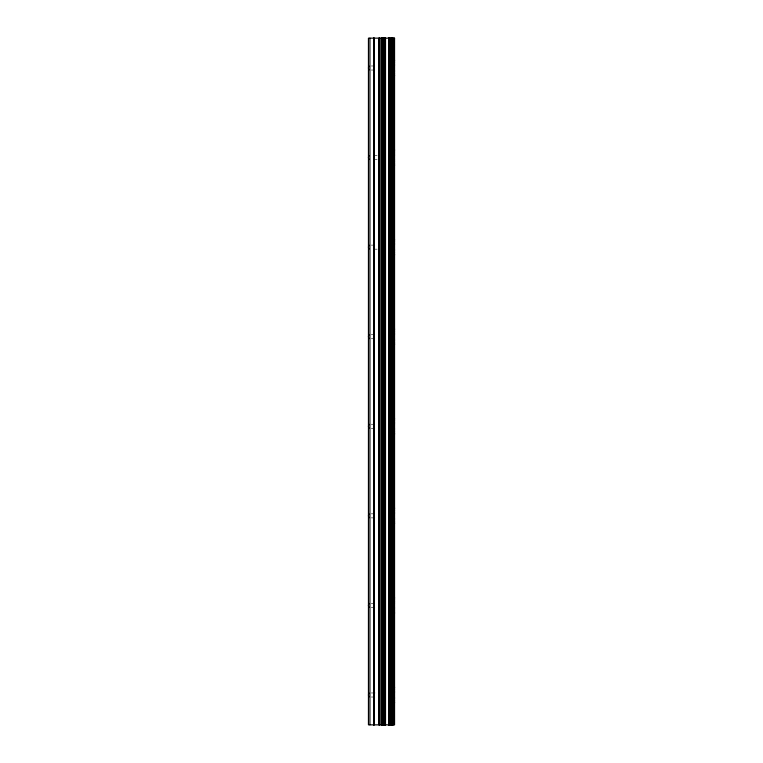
<?xml version="1.0" encoding="UTF-8"?>
<svg xmlns="http://www.w3.org/2000/svg" width="763" height="763" viewBox="0 0 763 763"><rect width="100%" height="100%" fill="white"/><g stroke="black" fill="none" stroke-linecap="round" stroke-linejoin="round"><path stroke-width="0.57" stroke-dasharray="3.81 2.86" d="M371.276 65.98L374.805 65.98M371.276 70.034L374.805 70.034M373.632 155.547L377.16 155.547M373.632 159.601L377.16 159.61M371.276 245.123L374.805 245.114M373.632 249.177L377.16 249.177M371.276 334.69L374.805 334.69M371.276 338.743L374.805 338.743M371.276 424.257L374.805 424.257M371.276 428.31L374.805 428.31M371.276 513.823L374.805 513.823M371.276 517.877L374.805 517.886M371.276 603.399L374.805 603.399M371.276 607.453L374.805 607.453M371.276 692.966L377.16 692.966M371.276 697.02L374.805 697.02"/><path stroke-width="1.14" d="M368.92 65.98L368.434 68.002L368.92 70.034M368.92 155.547L368.434 157.579L368.92 159.601M368.92 245.123L368.434 247.145L368.92 249.167M368.92 334.69L368.434 336.712L368.92 338.743M368.92 424.257L368.434 426.288L368.92 428.31M368.92 513.833L368.434 515.855L368.92 517.877M368.92 603.399L368.434 605.421L368.92 607.453M368.92 692.966L368.434 694.998L368.92 697.02M393.813 60.916L394.566 60.172M393.813 150.483L394.566 149.739M393.813 240.059L394.566 239.305M393.813 329.626L394.566 328.882M393.813 419.192L394.566 418.448M393.813 508.759L394.566 508.015M393.813 598.335L394.566 597.591M393.813 687.902L394.566 687.158M393.813 61.259L394.566 60.554M393.813 150.836L394.566 150.12M393.813 240.402L394.566 239.696M393.813 329.969L394.566 329.263M393.813 419.545L394.566 418.83M393.813 509.112L394.566 508.396M393.813 598.678L394.566 597.973M393.813 688.245L394.566 687.539M393.813 61.689L394.566 61.021M393.813 151.255L394.566 150.597M393.813 240.831L394.566 240.164M393.813 330.398L394.566 329.73M393.813 419.965L394.566 419.297M393.813 509.541L394.566 508.873M393.813 599.108L394.566 598.44M393.813 688.674L394.566 688.007M393.813 62.995L394.566 62.461M393.813 152.562L394.566 152.037M393.813 242.129L394.566 241.604M393.813 331.705L394.566 331.171M393.813 421.271L394.566 420.747M393.813 510.838L394.566 510.313M393.813 600.414L394.566 599.88M393.813 689.981L394.566 689.456M393.813 64.788L394.566 64.445M393.813 154.355L394.566 154.021M393.813 243.931L394.566 243.588M393.813 333.498L394.566 333.154M393.813 423.064L394.566 422.731M393.813 512.631L394.566 512.297M393.813 602.207L394.566 601.864M393.813 691.774L394.566 691.44M393.813 65.818L394.566 65.589M393.813 155.385L394.566 155.156M393.813 244.952L394.566 244.723M393.813 334.528L394.566 334.289M393.813 424.094L394.566 423.866M393.813 513.661L394.566 513.432M393.813 603.237L394.566 602.999M393.813 692.804L394.566 692.575M393.813 70.196L394.566 70.425M393.813 159.763L394.566 160.001M393.813 249.339L394.566 249.568M393.813 338.906L394.566 339.134M393.813 428.472L394.566 428.711M393.813 518.048L394.566 518.277M393.813 607.615L394.566 607.844M393.813 697.182L394.566 697.411M393.813 71.226L394.566 71.56M393.813 160.793L394.566 161.136M393.813 250.369L394.566 250.703M393.813 339.936L394.566 340.269M393.813 429.502L394.566 429.846M393.813 519.069L394.566 519.412M393.813 608.645L394.566 608.979M393.813 698.212L394.566 698.555M393.813 73.019L394.566 73.544M393.813 162.586L394.566 163.12M393.813 252.162L394.566 252.687M393.813 341.729L394.566 342.253M393.813 431.295L394.566 431.829M393.813 520.871L394.566 521.396M393.813 610.438L394.566 610.963M393.813 700.005L394.566 700.539M393.813 74.326L394.566 74.993M393.813 163.892L394.566 164.56M393.813 253.459L394.566 254.127M393.813 343.035L394.566 343.703M393.813 432.602L394.566 433.27M393.813 522.169L394.566 522.836M393.813 611.745L394.566 612.403M393.813 701.311L394.566 701.979M393.813 74.755L394.566 75.461M393.813 164.322L394.566 165.027M393.813 253.888L394.566 254.604M393.813 343.455L394.566 344.17M393.813 433.031L394.566 433.737M393.813 522.598L394.566 523.304M393.813 612.164L394.566 612.88M393.813 701.741L394.566 702.446M393.813 75.098L394.566 75.842M393.813 164.665L394.566 165.409M393.813 254.241L394.566 254.985M393.813 343.808L394.566 344.552M393.813 433.374L394.566 434.118M393.813 522.941L394.566 523.695M393.813 612.517L394.566 613.261M393.813 702.084L394.566 702.828M393.813 38.15L393.813 724.85M393.222 38.15L393.222 724.85M392.668 38.15L392.668 724.85M392.401 38.15L392.401 724.85M391.953 38.15L391.953 724.85M391.619 38.15L391.619 724.85M391.514 38.15L391.514 724.85M391.429 38.15L391.429 724.85M391.276 38.15L391.161 724.85M391.018 38.15L391.018 724.85M390.561 38.15L390.561 724.85M389.817 38.15L389.817 724.85M389.569 38.15L389.569 724.85M389.397 38.15L389.397 724.85L389.273 38.15M389.14 38.15L389.14 724.85M388.968 38.15L388.968 724.85M388.872 38.15L388.872 724.85M388.672 38.15L388.672 724.85M385.525 38.15L385.525 724.85M385.325 38.15L385.325 724.85M385.229 38.15L385.229 724.85M385.057 38.15L385.057 724.85M384.924 38.15L384.8 724.85M384.628 38.15L384.628 724.85M384.38 38.15L384.38 724.85M383.636 38.15L383.636 724.85M383.036 38.15L383.179 724.85M382.921 38.15L382.921 724.85M382.768 38.15L382.788 724.85M382.683 38.15L382.578 724.85M381.786 38.15L381.786 724.85M381.529 38.15L381.529 724.85M380.975 38.15L380.975 724.85M379.497 38.15L379.497 724.85M379.268 38.15L379.268 724.85M379.154 38.15L379.154 724.85M378.963 38.15L378.963 724.85M374.175 38.15L374.175 724.85M373.994 38.15L373.994 724.85M373.88 38.15L373.88 724.85M373.651 38.15L373.651 724.85M369.931 38.15L369.931 724.85M394.566 38.15L368.434 38.15L368.434 724.85L394.566 724.85L394.566 38.15"/></g></svg>
